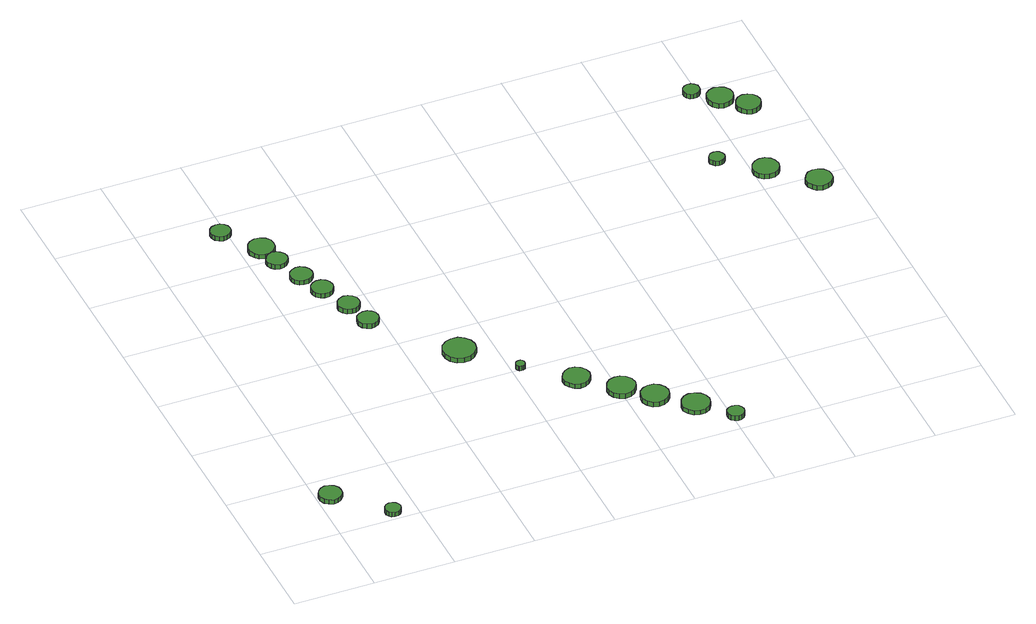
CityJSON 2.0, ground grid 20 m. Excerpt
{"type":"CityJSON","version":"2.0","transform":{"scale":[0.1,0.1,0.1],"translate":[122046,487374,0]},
"CityObjects":{
"tree1":{"type":"SolitaryVegetationObject","attributes":{"function":"something"},"geometry":[{"type":"MultiSurface","lod":"1","boundaries":[[[0,1,2,3,4,5,6,7,8,9,10,11,12,13,14]],[[15,16,17,18,19,20,21,22,23,24,25,26,27,28,29]],[[0,29,28,1]],[[1,28,27,2]],[[2,27,26,3]],[[3,26,25,4]],[[4,25,24,5]],[[5,24,23,6]],[[6,23,22,7]],[[7,22,21,8]],[[8,21,20,9]],[[9,20,19,10]],[[10,19,18,11]],[[11,18,17,12]],[[12,17,16,13]],[[13,16,15,14]],[[14,15,29,0]]]}]},
"tree2":{"type":"SolitaryVegetationObject","attributes":{"function":"something"},"geometry":[{"type":"MultiSurface","lod":"1","boundaries":[[[30,31,32,33,34,35,36,37,38,39,40,41,42,43,44]],[[45,46,47,48,49,50,51,52,53,54,55,56,57,58,59]],[[30,59,58,31]],[[31,58,57,32]],[[32,57,56,33]],[[33,56,55,34]],[[34,55,54,35]],[[35,54,53,36]],[[36,53,52,37]],[[37,52,51,38]],[[38,51,50,39]],[[39,50,49,40]],[[40,49,48,41]],[[41,48,47,42]],[[42,47,46,43]],[[43,46,45,44]],[[44,45,59,30]]]}]},
"tree3":{"type":"SolitaryVegetationObject","attributes":{"function":"something"},"geometry":[{"type":"MultiSurface","lod":"1","boundaries":[[[60,61,62,63,64,65,66,67,68,69,70,71,72,73,74]],[[75,76,77,78,79,80,81,82,83,84,85,86,87,88,89]],[[60,89,88,61]],[[61,88,87,62]],[[62,87,86,63]],[[63,86,85,64]],[[64,85,84,65]],[[65,84,83,66]],[[66,83,82,67]],[[67,82,81,68]],[[68,81,80,69]],[[69,80,79,70]],[[70,79,78,71]],[[71,78,77,72]],[[72,77,76,73]],[[73,76,75,74]],[[74,75,89,60]]]}]},
"tree4":{"type":"SolitaryVegetationObject","attributes":{"function":"something"},"geometry":[{"type":"MultiSurface","lod":"1","boundaries":[[[90,91,92,93,94,95,96,97,98,99,100,101,102,103,104]],[[105,106,107,108,109,110,111,112,113,114,115,116,117,118,119]],[[90,119,118,91]],[[91,118,117,92]],[[92,117,116,93]],[[93,116,115,94]],[[94,115,114,95]],[[95,114,113,96]],[[96,113,112,97]],[[97,112,111,98]],[[98,111,110,99]],[[99,110,109,100]],[[100,109,108,101]],[[101,108,107,102]],[[102,107,106,103]],[[103,106,105,104]],[[104,105,119,90]]]}]},
"tree5":{"type":"SolitaryVegetationObject","attributes":{"function":"something"},"geometry":[{"type":"MultiSurface","lod":"1","boundaries":[[[120,121,122,123,124,125,126,127,128,129,130,131,132,133,134]],[[135,136,137,138,139,140,141,142,143,144,145,146,147,148,149]],[[120,149,148,121]],[[121,148,147,122]],[[122,147,146,123]],[[123,146,145,124]],[[124,145,144,125]],[[125,144,143,126]],[[126,143,142,127]],[[127,142,141,128]],[[128,141,140,129]],[[129,140,139,130]],[[130,139,138,131]],[[131,138,137,132]],[[132,137,136,133]],[[133,136,135,134]],[[134,135,149,120]]]}]},
"tree6":{"type":"SolitaryVegetationObject","attributes":{"function":"something"},"geometry":[{"type":"MultiSurface","lod":"1","boundaries":[[[150,151,152,153,154,155,156,157,158,159,160,161,162,163,164]],[[165,166,167,168,169,170,171,172,173,174,175,176,177,178,179]],[[150,179,178,151]],[[151,178,177,152]],[[152,177,176,153]],[[153,176,175,154]],[[154,175,174,155]],[[155,174,173,156]],[[156,173,172,157]],[[157,172,171,158]],[[158,171,170,159]],[[159,170,169,160]],[[160,169,168,161]],[[161,168,167,162]],[[162,167,166,163]],[[163,166,165,164]],[[164,165,179,150]]]}]},
"tree7":{"type":"SolitaryVegetationObject","attributes":{"function":"something"},"geometry":[{"type":"MultiSurface","lod":"1","boundaries":[[[180,181,182,183,184,185,186,187,188,189,190,191,192,193,194]],[[195,196,197,198,199,200,201,202,203,204,205,206,207,208,209]],[[180,209,208,181]],[[181,208,207,182]],[[182,207,206,183]],[[183,206,205,184]],[[184,205,204,185]],[[185,204,203,186]],[[186,203,202,187]],[[187,202,201,188]],[[188,201,200,189]],[[189,200,199,190]],[[190,199,198,191]],[[191,198,197,192]],[[192,197,196,193]],[[193,196,195,194]],[[194,195,209,180]]]}]},
"tree8":{"type":"SolitaryVegetationObject","attributes":{"function":"something"},"geometry":[{"type":"MultiSurface","lod":"1","boundaries":[[[210,211,212,213,214,215,216,217,218,219,220,221,222,223,224]],[[225,226,227,228,229,230,231,232,233,234,235,236,237,238,239]],[[210,239,238,211]],[[211,238,237,212]],[[212,237,236,213]],[[213,236,235,214]],[[214,235,234,215]],[[215,234,233,216]],[[216,233,232,217]],[[217,232,231,218]],[[218,231,230,219]],[[219,230,229,220]],[[220,229,228,221]],[[221,228,227,222]],[[222,227,226,223]],[[223,226,225,224]],[[224,225,239,210]]]}]},
"tree9":{"type":"SolitaryVegetationObject","attributes":{"function":"something"},"geometry":[{"type":"MultiSurface","lod":"1","boundaries":[[[240,241,242,243,244,245,246,247,248,249,250,251,252,253,254]],[[255,256,257,258,259,260,261,262,263,264,265,266,267,268,269]],[[240,269,268,241]],[[241,268,267,242]],[[242,267,266,243]],[[243,266,265,244]],[[244,265,264,245]],[[245,264,263,246]],[[246,263,262,247]],[[247,262,261,248]],[[248,261,260,249]],[[249,260,259,250]],[[250,259,258,251]],[[251,258,257,252]],[[252,257,256,253]],[[253,256,255,254]],[[254,255,269,240]]]}]},
"tree10":{"type":"SolitaryVegetationObject","attributes":{"function":"something"},"geometry":[{"type":"MultiSurface","lod":"1","boundaries":[[[270,271,272,273,274,275,276,277,278,279,280,281,282,283,284]],[[285,286,287,288,289,290,291,292,293,294,295,296,297,298,299]],[[270,299,298,271]],[[271,298,297,272]],[[272,297,296,273]],[[273,296,295,274]],[[274,295,294,275]],[[275,294,293,276]],[[276,293,292,277]],[[277,292,291,278]],[[278,291,290,279]],[[279,290,289,280]],[[280,289,288,281]],[[281,288,287,282]],[[282,287,286,283]],[[283,286,285,284]],[[284,285,299,270]]]}]},
"tree11":{"type":"SolitaryVegetationObject","attributes":{"function":"something"},"geometry":[{"type":"MultiSurface","lod":"1","boundaries":[[[300,301,302,303,304,305,306,307,308,309,310,311,312,313,314]],[[315,316,317,318,319,320,321,322,323,324,325,326,327,328,329]],[[300,329,328,301]],[[301,328,327,302]],[[302,327,326,303]],[[303,326,325,304]],[[304,325,324,305]],[[305,324,323,306]],[[306,323,322,307]],[[307,322,321,308]],[[308,321,320,309]],[[309,320,319,310]],[[310,319,318,311]],[[311,318,317,312]],[[312,317,316,313]],[[313,316,315,314]],[[314,315,329,300]]]}]},
"tree12":{"type":"SolitaryVegetationObject","attributes":{"function":"something"},"geometry":[{"type":"MultiSurface","lod":"1","boundaries":[[[330,331,332,333,334,335,336,337,338,339,340,341,342,343,344]],[[345,346,347,348,349,350,351,352,353,354,355,356,357,358,359]],[[330,359,358,331]],[[331,358,357,332]],[[332,357,356,333]],[[333,356,355,334]],[[334,355,354,335]],[[335,354,353,336]],[[336,353,352,337]],[[337,352,351,338]],[[338,351,350,339]],[[339,350,349,340]],[[340,349,348,341]],[[341,348,347,342]],[[342,347,346,343]],[[343,346,345,344]],[[344,345,359,330]]]}]},
"tree13":{"type":"SolitaryVegetationObject","attributes":{"function":"something"},"geometry":[{"type":"MultiSurface","lod":"1","boundaries":[[[360,361,362,363,364,365,366,367,368,369,370,371,372,373,374]],[[375,376,377,378,379,380,381,382,383,384,385,386,387,388,389]],[[360,389,388,361]],[[361,388,387,362]],[[362,387,386,363]],[[363,386,385,364]],[[364,385,384,365]],[[365,384,383,366]],[[366,383,382,367]],[[367,382,381,368]],[[368,381,380,369]],[[369,380,379,370]],[[370,379,378,371]],[[371,378,377,372]],[[372,377,376,373]],[[373,376,375,374]],[[374,375,389,360]]]}]},
"tree14":{"type":"SolitaryVegetationObject","attributes":{"function":"something"},"geometry":[{"type":"MultiSurface","lod":"1","boundaries":[[[390,391,392,393,394,395,396,397,398,399,400,401,402,403,404]],[[405,406,407,408,409,410,411,412,413,414,415,416,417,418,419]],[[390,419,418,391]],[[391,418,417,392]],[[392,417,416,393]],[[393,416,415,394]],[[394,415,414,395]],[[395,414,413,396]],[[396,413,412,397]],[[397,412,411,398]],[[398,411,410,399]],[[399,410,409,400]],[[400,409,408,401]],[[401,408,407,402]],[[402,407,406,403]],[[403,406,405,404]],[[404,405,419,390]]]}]},
"tree15":{"type":"SolitaryVegetationObject","attributes":{"function":"something"},"geometry":[{"type":"MultiSurface","lod":"1","boundaries":[[[420,421,422,423,424,425,426,427,428,429,430,431,432,433,434]],[[435,436,437,438,439,440,441,442,443,444,445,446,447,448,449]],[[420,449,448,421]],[[421,448,447,422]],[[422,447,446,423]],[[423,446,445,424]],[[424,445,444,425]],[[425,444,443,426]],[[426,443,442,427]],[[427,442,441,428]],[[428,441,440,429]],[[429,440,439,430]],[[430,439,438,431]],[[431,438,437,432]],[[432,437,436,433]],[[433,436,435,434]],[[434,435,449,420]]]}]},
"tree16":{"type":"SolitaryVegetationObject","attributes":{"function":"something"},"geometry":[{"type":"MultiSurface","lod":"1","boundaries":[[[450,451,452,453,454,455,456,457,458,459,460,461,462,463,464]],[[465,466,467,468,469,470,471,472,473,474,475,476,477,478,479]],[[450,479,478,451]],[[451,478,477,452]],[[452,477,476,453]],[[453,476,475,454]],[[454,475,474,455]],[[455,474,473,456]],[[456,473,472,457]],[[457,472,471,458]],[[458,471,470,459]],[[459,470,469,460]],[[460,469,468,461]],[[461,468,467,462]],[[462,467,466,463]],[[463,466,465,464]],[[464,465,479,450]]]}]},
"tree17":{"type":"SolitaryVegetationObject","attributes":{"function":"something"},"geometry":[{"type":"MultiSurface","lod":"1","boundaries":[[[480,481,482,483,484,485,486,487,488,489,490,491,492,493,494]],[[495,496,497,498,499,500,501,502,503,504,505,506,507,508,509]],[[480,509,508,481]],[[481,508,507,482]],[[482,507,506,483]],[[483,506,505,484]],[[484,505,504,485]],[[485,504,503,486]],[[486,503,502,487]],[[487,502,501,488]],[[488,501,500,489]],[[489,500,499,490]],[[490,499,498,491]],[[491,498,497,492]],[[492,497,496,493]],[[493,496,495,494]],[[494,495,509,480]]]}]},
"tree18":{"type":"SolitaryVegetationObject","attributes":{"function":"something"},"geometry":[{"type":"MultiSurface","lod":"1","boundaries":[[[510,511,512,513,514,515,516,517,518,519,520,521,522,523,524]],[[525,526,527,528,529,530,531,532,533,534,535,536,537,538,539]],[[510,539,538,511]],[[511,538,537,512]],[[512,537,536,513]],[[513,536,535,514]],[[514,535,534,515]],[[515,534,533,516]],[[516,533,532,517]],[[517,532,531,518]],[[518,531,530,519]],[[519,530,529,520]],[[520,529,528,521]],[[521,528,527,522]],[[522,527,526,523]],[[523,526,525,524]],[[524,525,539,510]]]}]},
"tree19":{"type":"SolitaryVegetationObject","attributes":{"function":"something"},"geometry":[{"type":"MultiSurface","lod":"1","boundaries":[[[540,541,542,543,544,545,546,547,548,549,550,551,552,553,554]],[[555,556,557,558,559,560,561,562,563,564,565,566,567,568,569]],[[540,569,568,541]],[[541,568,567,542]],[[542,567,566,543]],[[543,566,565,544]],[[544,565,564,545]],[[545,564,563,546]],[[546,563,562,547]],[[547,562,561,548]],[[548,561,560,549]],[[549,560,559,550]],[[550,559,558,551]],[[551,558,557,552]],[[552,557,556,553]],[[553,556,555,554]],[[554,555,569,540]]]}]},
"tree20":{"type":"SolitaryVegetationObject","attributes":{"function":"something"},"geometry":[{"type":"MultiSurface","lod":"1","boundaries":[[[570,571,572,573,574,575,576,577,578,579,580,581,582,583,584]],[[585,586,587,588,589,590,591,592,593,594,595,596,597,598,599]],[[570,599,598,571]],[[571,598,597,572]],[[572,597,596,573]],[[573,596,595,574]],[[574,595,594,575]],[[575,594,593,576]],[[576,593,592,577]],[[577,592,591,578]],[[578,591,590,579]],[[579,590,589,580]],[[580,589,588,581]],[[581,588,587,582]],[[582,587,586,583]],[[583,586,585,584]],[[584,585,599,570]]]}]},
"tree21":{"type":"SolitaryVegetationObject","attributes":{"function":"something"},"geometry":[{"type":"MultiSurface","lod":"1","boundaries":[[[600,601,602,603,604,605,606,607,608,609,610,611,612,613,614]],[[615,616,617,618,619,620,621,622,623,624,625,626,627,628,629]],[[600,629,628,601]],[[601,628,627,602]],[[602,627,626,603]],[[603,626,625,604]],[[604,625,624,605]],[[605,624,623,606]],[[606,623,622,607]],[[607,622,621,608]],[[608,621,620,609]],[[609,620,619,610]],[[610,619,618,611]],[[611,618,617,612]],[[612,617,616,613]],[[613,616,615,614]],[[614,615,629,600]]]}]},
"tree22":{"type":"SolitaryVegetationObject","attributes":{"function":"something"},"geometry":[{"type":"MultiSurface","lod":"1","boundaries":[[[630,631,632,633,634,635,636,637,638,639,640,641,642,643,644]],[[645,646,647,648,649,650,651,652,653,654,655,656,657,658,659]],[[630,659,658,631]],[[631,658,657,632]],[[632,657,656,633]],[[633,656,655,634]],[[634,655,654,635]],[[635,654,653,636]],[[636,653,652,637]],[[637,652,651,638]],[[638,651,650,639]],[[639,650,649,640]],[[640,649,648,641]],[[641,648,647,642]],[[642,647,646,643]],[[643,646,645,644]],[[644,645,659,630]]]}]}
},
"vertices":[
[59,132,16],[57,143,16],[50,153,16],[40,158,16],[29,160,16],[18,156,16],[9,148,16],[4,138,16],[4,126,16],[9,115,16],[18,108,16],[29,104,16],[40,105,16],[50,111,16],[57,120,16],[57,120,4],[50,111,4],[40,105,4],[29,104,4],[18,108,4],[9,115,4],[4,126,4],[4,138,4],[9,148,4],[18,156,4],[29,160,4],[40,158,4],[50,153,4],[57,143,4],[59,132,4],
[163,27,14],[161,34,14],[156,41,14],[149,45,14],[141,46,14],[133,43,14],[127,38,14],[124,31,14],[124,22,14],[127,15,14],[133,10,14],[141,7,14],[149,8,14],[156,12,14],[161,19,14],[161,19,2],[156,12,2],[149,8,2],[141,7,2],[133,10,2],[127,15,2],[124,22,2],[124,31,2],[127,38,2],[133,43,2],[141,46,2],[149,45,2],[156,41,2],[161,34,2],[163,27,2],
[208,1130,17],[206,1140,17],[200,1148,17],[191,1153,17],[181,1154,17],[171,1151,17],[163,1144,17],[159,1135,17],[159,1125,17],[163,1116,17],[171,1109,17],[181,1106,17],[191,1107,17],[200,1112,17],[206,1120,17],[206,1120,5],[200,1112,5],[191,1107,5],[181,1106,5],[171,1109,5],[163,1116,5],[159,1125,5],[159,1135,5],[163,1144,5],[171,1151,5],[181,1154,5],[191,1153,5],[200,1148,5],[206,1140,5],[208,1130,5],
[289,987,14],[287,997,14],[280,1006,14],[271,1011,14],[261,1013,14],[250,1009,14],[243,1002,14],[238,992,14],[238,982,14],[243,972,14],[250,965,14],[261,962,14],[271,963,14],[280,968,14],[287,977,14],[287,977,2],[280,968,2],[271,963,2],[261,962,2],[250,965,2],[243,972,2],[238,982,2],[238,992,2],[243,1002,2],[250,1009,2],[261,1013,2],[271,1011,2],[280,1006,2],[287,997,2],[289,987,2],
[279,1042,15],[277,1055,15],[269,1065,15],[257,1072,15],[244,1073,15],[231,1069,15],[222,1060,15],[216,1048,15],[216,1035,15],[222,1023,15],[231,1014,15],[244,1010,15],[257,1011,15],[269,1018,15],[277,1029,15],[277,1029,3],[269,1018,3],[257,1011,3],[244,1010,3],[231,1014,3],[222,1023,3],[216,1035,3],[216,1048,3],[222,1060,3],[231,1069,3],[244,1073,3],[257,1072,3],[269,1065,3],[277,1055,3],[279,1042,3],
[319,912,14],[317,923,14],[310,932,14],[300,938,14],[289,939,14],[279,935,14],[270,928,14],[266,918,14],[266,907,14],[270,897,14],[279,889,14],[289,886,14],[300,887,14],[310,892,14],[317,901,14],[317,901,2],[310,892,2],[300,887,2],[289,886,2],[279,889,2],[270,897,2],[266,907,2],[266,918,2],[270,928,2],[279,935,2],[289,939,2],[300,938,2],[310,932,2],[317,923,2],[319,912,2],
[344,849,14],[341,860,14],[335,869,14],[325,874,14],[314,875,14],[304,872,14],[295,864,14],[291,854,14],[291,843,14],[295,833,14],[304,826,14],[314,822,14],[325,823,14],[335,829,14],[341,838,14],[341,838,2],[335,829,2],[325,823,2],[314,822,2],[304,826,2],[295,833,2],[291,843,2],[291,854,2],[295,864,2],[304,872,2],[314,875,2],[325,874,2],[335,869,2],[341,860,2],[344,849,2],
[392,695,20],[390,705,20],[383,714,20],[374,719,20],[364,720,20],[353,717,20],[345,710,20],[341,700,20],[341,690,20],[345,680,20],[353,673,20],[364,669,20],[374,670,20],[383,676,20],[390,684,20],[390,684,7],[383,676,7],[374,670,7],[364,669,7],[353,673,7],[345,680,7],[341,690,7],[341,700,7],[345,710,7],[353,717,7],[364,720,7],[374,719,7],[383,714,7],[390,705,7],[392,695,7],
[375,767,17],[373,778,17],[366,787,17],[357,793,17],[346,794,17],[335,790,17],[327,783,17],[322,773,17],[322,762,17],[327,752,17],[335,744,17],[346,741,17],[357,742,17],[366,747,17],[373,756,17],[373,756,4],[366,747,4],[357,742,4],[346,741,4],[335,744,4],[327,752,4],[322,762,4],[322,773,4],[327,783,4],[335,790,4],[346,794,4],[357,793,4],[366,787,4],[373,778,4],[375,767,4],
[553,507,21],[550,523,21],[540,536,21],[526,545,21],[509,546,21],[494,541,21],[481,530,21],[475,515,21],[475,499,21],[481,484,21],[494,473,21],[509,467,21],[526,469,21],[540,477,21],[550,491,21],[550,491,8],[540,477,8],[526,469,8],[509,467,8],[494,473,8],[481,484,8],[475,499,8],[475,515,8],[481,530,8],[494,541,8],[509,546,8],[526,545,8],[540,536,8],[550,523,8],[553,507,8],
[634,405,16],[633,410,16],[631,413,16],[627,416,16],[622,416,16],[617,415,16],[614,412,16],[612,407,16],[612,403,16],[614,398,16],[617,395,16],[622,394,16],[627,394,16],[631,397,16],[633,400,16],[633,400,3],[631,397,3],[627,394,3],[622,394,3],[617,395,3],[614,398,3],[612,403,3],[612,407,3],[614,412,3],[617,415,3],[622,416,3],[627,416,3],[631,413,3],[633,410,3],[634,405,3],
[756,313,15],[753,326,15],[745,337,15],[733,344,15],[720,346,15],[707,341,15],[697,332,15],[691,320,15],[691,306,15],[697,294,15],[707,285,15],[720,280,15],[733,282,15],[745,289,15],[753,300,15],[753,300,3],[745,289,3],[733,282,3],[720,280,3],[707,285,3],[697,294,3],[691,306,3],[691,320,3],[697,332,3],[707,341,3],[720,346,3],[733,344,3],[745,337,3],[753,326,3],[756,313,3],
[839,240,15],[836,254,15],[827,266,15],[815,273,15],[801,274,15],[787,270,15],[777,260,15],[771,247,15],[771,233,15],[777,220,15],[787,211,15],[801,206,15],[815,208,15],[827,215,15],[836,226,15],[836,226,2],[827,215,2],[815,208,2],[801,206,2],[787,211,2],[777,220,2],[771,233,2],[771,247,2],[777,260,2],[787,270,2],[801,274,2],[815,273,2],[827,266,2],[836,254,2],[839,240,2],
[898,183,14],[895,197,14],[887,208,14],[875,216,14],[860,217,14],[847,213,14],[836,203,14],[831,190,14],[831,176,14],[836,163,14],[847,153,14],[860,149,14],[875,151,14],[887,158,14],[895,169,14],[895,169,1],[887,158,1],[875,151,1],[860,149,1],[847,153,1],[836,163,1],[831,176,1],[831,190,1],[836,203,1],[847,213,1],[860,217,1],[875,216,1],[887,208,1],[895,197,1],[898,183,1],
[972,117,14],[969,131,14],[961,142,14],[948,149,14],[934,151,14],[921,147,14],[910,137,14],[904,124,14],[904,110,14],[910,97,14],[921,87,14],[934,83,14],[948,84,14],[961,91,14],[969,103,14],[969,103,2],[961,91,2],[948,84,2],[934,83,2],[921,87,2],[910,97,2],[904,110,2],[904,124,2],[910,137,2],[921,147,2],[934,151,2],[948,149,2],[961,142,2],[969,131,2],[972,117,2],
[1030,50,14],[1028,58,14],[1023,65,14],[1015,69,14],[1007,70,14],[999,68,14],[992,62,14],[989,54,14],[989,45,14],[992,37,14],[999,32,14],[1007,29,14],[1015,30,14],[1023,34,14],[1028,41,14],[1028,41,1],[1023,34,1],[1015,30,1],[1007,29,1],[999,32,1],[992,37,1],[989,45,1],[989,54,1],[992,62,1],[999,68,1],[1007,70,1],[1015,69,1],[1023,65,1],[1028,58,1],[1030,50,1],
[1356,929,24],[1354,936,24],[1349,943,24],[1343,947,24],[1335,947,24],[1327,945,24],[1322,940,24],[1318,933,24],[1318,925,24],[1322,918,24],[1327,912,24],[1335,910,24],[1343,911,24],[1349,915,24],[1354,921,24],[1354,921,11],[1349,915,11],[1343,911,11],[1335,910,11],[1327,912,11],[1322,918,11],[1318,925,11],[1318,933,11],[1322,940,11],[1327,945,11],[1335,947,11],[1343,947,11],[1349,943,11],[1354,936,11],[1356,929,11],
[1458,851,24],[1455,864,24],[1448,875,24],[1436,882,24],[1423,883,24],[1410,879,24],[1400,870,24],[1395,858,24],[1395,845,24],[1400,833,24],[1410,824,24],[1423,820,24],[1436,821,24],[1448,828,24],[1455,838,24],[1455,838,11],[1448,828,11],[1436,821,11],[1423,820,11],[1410,824,11],[1400,833,11],[1395,845,11],[1395,858,11],[1400,870,11],[1410,879,11],[1423,883,11],[1436,882,11],[1448,875,11],[1455,864,11],[1458,851,11],
[1401,1182,25],[1400,1190,25],[1395,1197,25],[1388,1201,25],[1379,1202,25],[1371,1199,25],[1365,1194,25],[1362,1186,25],[1362,1178,25],[1365,1170,25],[1371,1165,25],[1379,1162,25],[1388,1163,25],[1395,1167,25],[1400,1174,25],[1400,1174,12],[1395,1167,12],[1388,1163,12],[1379,1162,12],[1371,1165,12],[1365,1170,12],[1362,1178,12],[1362,1186,12],[1365,1194,12],[1371,1199,12],[1379,1202,12],[1388,1201,12],[1395,1197,12],[1400,1190,12],[1401,1182,12],
[1554,765,24],[1552,778,24],[1544,789,24],[1532,795,24],[1519,797,24],[1506,793,24],[1497,784,24],[1491,772,24],[1491,758,24],[1497,746,24],[1506,737,24],[1519,733,24],[1532,735,24],[1544,741,24],[1552,752,24],[1552,752,11],[1544,741,11],[1532,735,11],[1519,733,11],[1506,737,11],[1497,746,11],[1491,758,11],[1491,772,11],[1497,784,11],[1506,793,11],[1519,797,11],[1532,795,11],[1544,789,11],[1552,778,11],[1554,765,11],
[1465,1135,25],[1462,1148,25],[1454,1159,25],[1443,1165,25],[1430,1167,25],[1417,1163,25],[1407,1154,25],[1402,1142,25],[1402,1128,25],[1407,1116,25],[1417,1107,25],[1430,1103,25],[1443,1105,25],[1454,1111,25],[1462,1122,25],[1462,1122,12],[1454,1111,12],[1443,1105,12],[1430,1103,12],[1417,1107,12],[1407,1116,12],[1402,1128,12],[1402,1142,12],[1407,1154,12],[1417,1163,12],[1430,1167,12],[1443,1165,12],[1454,1159,12],[1462,1148,12],[1465,1135,12],
[1513,1087,25],[1510,1099,25],[1503,1109,25],[1492,1115,25],[1480,1117,25],[1468,1113,25],[1459,1104,25],[1454,1093,25],[1454,1081,25],[1459,1069,25],[1468,1061,25],[1480,1057,25],[1492,1058,25],[1503,1065,25],[1510,1075,25],[1510,1075,12],[1503,1065,12],[1492,1058,12],[1480,1057,12],[1468,1061,12],[1459,1069,12],[1454,1081,12],[1454,1093,12],[1459,1104,12],[1468,1113,12],[1480,1117,12],[1492,1115,12],[1503,1109,12],[1510,1099,12],[1513,1087,12]
]}
